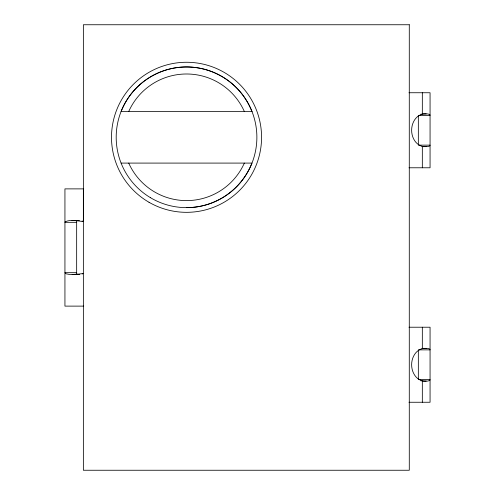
<?xml version="1.0" encoding="UTF-8"?>
<svg xmlns="http://www.w3.org/2000/svg" width="495" height="495" viewBox="0 0 495 495"><rect width="100%" height="100%" fill="white"/><g stroke="black" fill="none" stroke-linecap="round" stroke-linejoin="round"><path stroke-width="0.74" d="M76.663 222.317L64.938 222.317L65.055 221.902C70.519 219.019 77.474 221.197 83.364 221.469L83.364 188.88M83.364 221.469L82.102 220.987M82.25 273.97L83.364 273.531L77.492 274.218M76.663 272.683L64.938 272.683L66.07 273.815L68.997 274.354L79.608 274.416M79.454 220.572L76.663 220.56L76.663 274.44L78.068 274.465M408.994 92.744L430.062 92.744L430.062 167.78L409.006 167.78M422.687 113.85L428.033 113.961L429.833 114.722L430.062 115.391L418.337 115.391L418.337 144.336M420.793 114.166L422.328 114.166A17.61 3.83 -17.2 0 1 426.263 113.862M418.337 145.134L430.062 145.134L429.784 145.864L427.872 146.588L421.963 146.675M121.089 163.09L251.974 163.09A70.333 70.333 0 0 1 186.535 207.64M83.698 188.88L64.938 188.88L64.938 306.12L83.698 306.12M71.973 220.535L78.068 220.535M409.006 327.22L430.062 327.22L430.062 402.256L408.994 402.256M421.963 348.325L428.033 348.437L429.833 349.198L430.062 349.866L418.337 349.866M420.793 380.834L422.328 380.834A17.572 3.812 17.1 0 0 426.238 381.125M422.687 381.15L427.872 381.063L429.784 380.339L430.062 379.609L418.337 379.609L418.337 350.664M422.328 92.744L422.328 114.166A16.415 13.278 90 0 0 411.636 130.259A16.415 13.278 90 0 0 422.328 146.359L422.328 167.78M422.328 327.22L422.328 348.641A16.415 13.278 90 0 0 411.636 364.735A16.415 13.278 90 0 0 422.328 380.834L422.328 402.256M422.303 348.653A17.61 3.83 -17.1 0 1 426.257 348.338M426.245 146.656A17.572 3.812 17.1 0 1 422.285 146.334M77.585 274.15A18.296 3.242 -8.3 0 1 72.134 274.403M244.351 163.09A63.31 63.31 0 0 1 128.719 163.09M128.719 111.505A63.31 63.31 0 0 1 244.351 111.505M409.285 24.75L83.364 24.75L83.364 470.25L409.285 470.25L409.285 24.75M251.98 111.505L121.089 111.505A70.333 70.333 0 0 1 251.967 111.511M150.437 197.672A70.34 70.34 0 0 0 256.868 138.371A70.34 70.34 0 0 0 152.293 75.853A70.34 70.34 0 0 0 150.437 197.672M149.02 202.276A75.03 75.03 0 0 0 261.564 137.294A75.03 75.03 0 0 0 149.02 72.32A75.03 75.03 0 0 0 149.02 202.276"/></g></svg>
